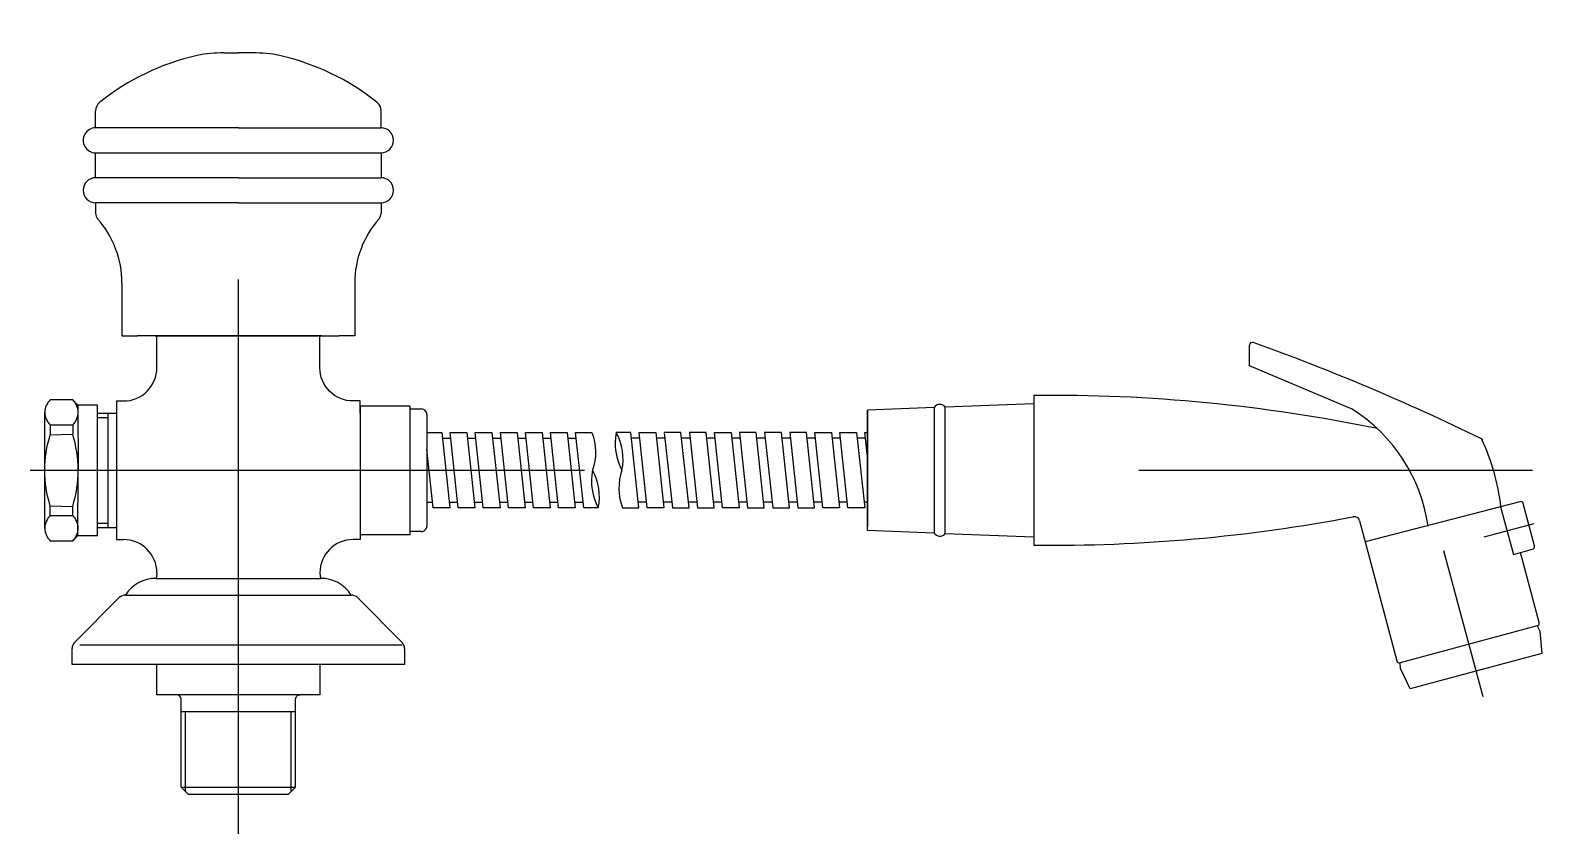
# Model space of a CAD drawing. Extents: x -651.246 to -650.974, y 0.4 to 0.545.
import ezdxf

# ---------------------------------------------------------------- set-up
doc = ezdxf.new("R2010")
doc.units = 0
doc.header["$LTSCALE"] = 0.2
doc.header["$MEASUREMENT"] = 0
doc.linetypes.add('AXES', pattern=[0.5400000065565109, 0.300000011920929, -0.07999999821186066, 0.07999999821186066, -0.07999999821186066])
doc.linetypes.add('CONTINU', pattern=[0])
doc.layers.get('0').update_dxf_attribs({"linetype": 'CONTINUOUS'})
doc.layers.add('DECA_EIXOS', color=5, linetype='AXES')

msp = doc.modelspace()

# ---------------------------------------------------------------- linework, layer by layer
at = {"linetype": 'CONTINU'}
for p, q in [((-651.2236830200529, 0.4897080287522959), (-651.2086827805017, 0.4897080298003607)), ((-651.2216828394622, 0.4897080298003607), (-651.223683010072, 0.4897080287521953)), ((-651.2086827805017, 0.4897080298003607), (-651.1936827816518, 0.4897080287521338)), ((-651.0262928638341, 0.4842725501726235), (-651.0262928654349, 0.4880150880281772)), ((-651.0077928912889, 0.4764783217435658), (-651.0262928638341, 0.4842725501726235)), ((-651.2385640831069, 0.4781391824891551), (-651.2376142734014, 0.4771891398481869)), ((-651.2306827814386, 0.477939170817516), (-651.2306827814386, 0.4529391624519435)), ((-651.1866827755493, 0.4757691715208924), (-651.1866827755493, 0.477939170817516)), ((-651.0651827397112, 0.4774480434382399), (-651.0811827454514, 0.4768326541541222)), ((-651.0651827758504, 0.4789390980571951), (-651.0651827524202, 0.4519391748080041)), ((-651.243582798926, 0.4549935371185839), (-651.243582798926, 0.4758847941429615)), ((-651.1776827733407, 0.4769959594985423), (-651.1866827755493, 0.4769959594985423)), ((-651.1866827755493, 0.4769959594985423), (-651.1866827755493, 0.4538823697554451)), ((-651.1776827733407, 0.4538823697554451), (-651.1776827733407, 0.4769959594985423)), ((-651.1776827733407, 0.4764959589296837), (-651.1756827767899, 0.4764959623468116)), ((-651.1776827733407, 0.4564391483643295), (-651.1776827733407, 0.4744392752532534)), ((-651.1746827705556, 0.4754959576120524), (-651.174682774759, 0.455382394141322)), ((-651.0831827481437, 0.4767557335628237), (-651.0951827557731, 0.4762941965121874)), ((-651.0951827557731, 0.4762941965121874), (-651.0951827557731, 0.4552786638628136)), ((-651.0831827481437, 0.4767557335628237), (-651.0831827481437, 0.4541226122881061)), ((-651.0811828315794, 0.4540455758827988), (-651.0811827454514, 0.4768326541541222)), ((-651.0064306640407, 0.456337326664345), (-651.0054141674331, 0.4525437187546519)), ((-651.2306827814386, 0.4529391624519435), (-651.2293827964231, 0.4529391659654816)), ((-651.1866827755493, 0.4538823697554451), (-651.1776827733407, 0.4538823697554451)), ((-651.1756833886366, 0.4543823693204357), (-651.1776827733407, 0.4543823693204357)), ((-651.2233827900988, 0.4469391862199748), (-651.2234865815209, 0.4459391715536788)), ((-651.2234865815209, 0.4459391715536788), (-651.1938789875135, 0.4459391715536788)), ((-651.2382141749501, 0.434407815438332), (-651.2301515522684, 0.4424705857356161)), ((-651.2290200948856, 0.4429392623786388), (-651.1883454741487, 0.4429392623786388)), ((-651.18721404509, 0.4424706140598423), (-651.1791513758589, 0.434407801228034)), ((-651.2372679871141, 0.4339391408353143), (-651.1791513840939, 0.4339391408353143)), ((-651.2386827825095, 0.4304391569306643), (-651.2386827945191, 0.4332764463000072)), ((-651.1786827704685, 0.4332787400217012), (-651.1786827825094, 0.4304391569306643)), ((-651.1786827825094, 0.4304391569306643), (-651.2386827825095, 0.4304391569306643)), ((-651.2233827895967, 0.4249391366190665), (-651.2233827895967, 0.4304391569306643)), ((-651.1939827794376, 0.4304391569306643), (-651.1939827794376, 0.4249391366190665)), ((-651.1939827794376, 0.4249391366190665), (-651.2233827895967, 0.4249391366190665)), ((-651.219012799442, 0.4082691489338466), (-651.219012818834, 0.4241391384055606))]:
    msp.add_line(p, q, dxfattribs=at)
at = {"linetype": 'CONTINUOUS'}
msp.add_line((-651.2385640831069, 0.4781391824891551), (-651.242601362771, 0.4781391824891551), dxfattribs=at)
at = {"linetype": 'CONTINU'}
for points in [[(-651.2161288813131, 0.5402383752085017, 0.1146732802642686), (-651.2336794302349, 0.5318259207928293)], [(-651.2112740289436, 0.5407080536924312, 0.06144890271161707), (-651.2161288813131, 0.5402383752085017)], [(-651.2012371909944, 0.5402383693826975, 0.06119516549510045), (-651.2060918731186, 0.5407080593968815)], [(-651.1836790358707, 0.5318197936289607, 0.1147957318938476), (-651.2012371909944, 0.5402383693826975)], [(-651.2336794302349, 0.5318259207928293, 0.2283833671205408), (-651.2344332829963, 0.530261594494814)], [(-651.182932836158, 0.5302616070200513, 0.2276659435834649), (-651.1836790358707, 0.5318197936289607)], [(-651.2344332846276, 0.52720805162481, 1.00004640207157), (-651.2344334934322, 0.5227080500283089)], [(-651.1829334729867, 0.5227080500283089, 0.9999999999999999), (-651.1829334729867, 0.5272080516344988)], [(-651.2344334934322, 0.5182080413950428, 0.9999999999999999), (-651.2344334934322, 0.5137080397888529)], [(-651.1829334729867, 0.5137080397888529, 0.9999999999999999), (-651.1829334729867, 0.5182080413950428)], [(-651.2344337070048, 0.5117883503848157, 0.1826728556235118), (-651.234060727491, 0.51079852115991)], [(-651.2296837038597, 0.4992092077665566, 0.1828961157834483), (-651.234060727491, 0.51079852115991)], [(-651.1833082705077, 0.51079621231364, 0.1826899007154091), (-651.1876832625591, 0.4992211326928103)], [(-651.1833082705077, 0.51079621231364, 0.1826759516579479), (-651.1829332553984, 0.511788364326292)], [(-651.2306827814386, 0.477939170817516), (-651.2293828276288, 0.4779391652963744, 0.4142147808435432), (-651.2233828021456, 0.4839392327695913), (-651.2233828016433, 0.4897080298003607)], [(-651.1866827755493, 0.477939170817516), (-651.1879828948822, 0.477939170817516, -0.4142188120976209), (-651.1939828948824, 0.4839392099707846), (-651.1939827914841, 0.4897080298003607)], [(-651.2385643019882, 0.4736165463162985, 0.4340420355016603), (-651.2385640831069, 0.4781391824891551)], [(-651.2426013050995, 0.4590379008531266, -0.07622068521801986), (-651.2435828250266, 0.4654391664671796, -0.07619961774658818), (-651.2426018413337, 0.4718387242504651, 0.07619961774658818)], [(-651.237582813912, 0.4655125611737601, 0.0758691494257335), (-651.2385643019882, 0.4719436261334634)], [(-651.1437581466843, 0.4586411637946379), (-651.146390343436, 0.4586411640242698), (-651.147845064671, 0.472237095962823), (-651.1449157788026, 0.472237095962823, -0.1751938654082415), (-651.144791011351, 0.4654391664229763, 0.1751938654082415)], [(-651.1405204722568, 0.4722371706041261, 0.1773046680596208), (-651.1394876120878, 0.4654391501715617)], [(-651.1394876120878, 0.4654391501715617, 0.1751957412176047), (-651.1393628398495, 0.4586412368047025), (-651.1364335535972, 0.4586412368047025), (-651.1378882738283, 0.4722371687432557), (-651.1405204722568, 0.4722371706041261)], [(-651.1394876120878, 0.4654391501715617, 0.1773048822201931), (-651.1405204722568, 0.4722371706041261)], [(-650.9844434571124, 0.471101516439774, -0.07809737376403413), (-650.980992864357, 0.4588544683020796), (-650.9786893692223, 0.4502577225063071), (-650.9752337531831, 0.451183653889579, 0.4142037731330859), (-650.9748802133743, 0.4517960207847259), (-650.9769248920793, 0.4594268384075125, 0.4142053477921198), (-650.9775372505371, 0.459780396631865), (-651.0054141674331, 0.4525437187546519)], [(-650.9842014150356, 0.4708526966628275, 0.176366969053203), (-650.9844434571124, 0.471101516439774)], [(-651.2385643019882, 0.4589347067124893, 0.07586912241849204), (-651.237582813912, 0.4655125611737601)], [(-651.144791011351, 0.4654391664229763, 0.1773045608150544), (-651.1437581466843, 0.4586411637946379)], [(-651.1437581466843, 0.4586411637946379, 0.1773045695698806), (-651.144791011351, 0.4654391664229763)], [(-651.2426012069155, 0.4572617260133139, 0.4340351008751055), (-651.2426015074132, 0.4527392840176381), (-651.2385640229809, 0.452739204993756)], [(-651.2385640229809, 0.452739204993756, 0.4340348437298808), (-651.2385643073786, 0.4572617899846655)], [(-651.1866827755493, 0.4551091768065877), (-651.1866827755493, 0.4529391624519435), (-651.1879827806423, 0.4529392608310112, 0.414212704349349), (-651.1939828818321, 0.4469391772182713), (-651.1938789875135, 0.4459391715536788)], [(-651.083182753213, 0.4541226124830843, 0.537393157847602), (-651.0811827538992, 0.4540456839888509)], [(-651.0054141674331, 0.4525437187546519), (-650.9997173452189, 0.431089675330637, 0.4156431306520223), (-650.9991043782599, 0.4307337104267316)], [(-650.9743766393411, 0.4373594370680584, 0.414212665348282), (-650.9740230261609, 0.4379717739928685), (-650.9774071013964, 0.4506013058235207)], [(-651.1883454741487, 0.4429392623786388, 0.2679433752068242), (-651.1938789875135, 0.4459391715536788)], [(-651.1983527776233, 0.4082691489338466), (-651.1983528781327, 0.4241390986806959, -0.4142382892810837), (-651.1975527831379, 0.4249392612241866, 0.4142382892810837)]]:
    msp.add_lwpolyline(points, format="xyb", dxfattribs=at)
for points in [[(-651.2112740289436, 0.5407080536924312), (-651.2086827925482, 0.5407080617233755)], [(-651.2060918731186, 0.5407080593968815), (-651.2086827925482, 0.5407080617233755)], [(-651.2344332846276, 0.52720805162481), (-651.2344332829963, 0.530261594494814)], [(-651.1829334729867, 0.5272080516344988), (-651.1829332641821, 0.5304767752122744)], [(-651.2086830254456, 0.5272080483719277), (-651.2344332846276, 0.52720805162481)], [(-651.2086830254456, 0.5272080483719277), (-651.1829334729867, 0.5272080516344988)], [(-651.2344334934322, 0.5182080413950428), (-651.2344334934322, 0.5227080500283089)], [(-651.2344334934322, 0.5227080500283089), (-651.2086827925482, 0.5227080492754079)], [(-651.2086827925482, 0.5227080492754079), (-651.1829334729867, 0.5227080500283089)], [(-651.1829334729867, 0.5227080500283089), (-651.1829334729867, 0.5182080413950428)], [(-651.2086827925482, 0.518208046163416), (-651.2344334934322, 0.5182080413950428)], [(-651.2086827925482, 0.518208046163416), (-651.1829334729867, 0.5182080413950428)], [(-651.2344334934322, 0.5137080397888529), (-651.2344337070048, 0.5117883503848157)], [(-651.2086827925482, 0.5137080390359468), (-651.2344334934322, 0.5137080397888529)], [(-651.2086827925482, 0.5137080390359468), (-651.1829334729867, 0.5137080397888529)], [(-651.1829334729867, 0.5137080397888529), (-651.1829332553984, 0.511788364326292)], [(-651.2296837038597, 0.4992092077665566), (-651.2296837038597, 0.4897080298003607)], [(-651.1876832625591, 0.4992211326928103), (-651.1876832625593, 0.4897080298003607)], [(-651.2296837038597, 0.4897080298003607), (-651.2268836990678, 0.4897080298003607)], [(-651.2296837038597, 0.4897080298003607), (-651.2271216639783, 0.4897080298003607)], [(-651.2086827925482, 0.4897080298003607), (-651.2268836990678, 0.4897080298003607)], [(-651.1936827816518, 0.4897080287521338), (-651.2236827869833, 0.4897080287523122)], [(-651.2086827925482, 0.4897080298003607), (-651.190483267351, 0.4897080298003607)], [(-651.1956827295721, 0.4897080298003607), (-651.1936827816518, 0.4897080287521338)], [(-651.1876832625593, 0.4897080298003607), (-651.190483267351, 0.4897080298003607)], [(-651.1876832625593, 0.4897080298003607), (-651.1902452944096, 0.4897080298003607)], [(-651.2340827941409, 0.4757691715208924), (-651.2340827941409, 0.477189169964228), (-651.2376142734014, 0.4771891398481869)], [(-651.2376142734014, 0.4771891398481869), (-651.237582813912, 0.4655125611737601)], [(-651.2376143055252, 0.453689148247211), (-651.2340827941409, 0.453689148247211), (-651.2340827941409, 0.4757691715208924)], [(-651.2340827941409, 0.4757691715208924), (-651.2306827814386, 0.4757691715208924)], [(-651.2340827941409, 0.4749691830586822), (-651.2321828012149, 0.4749691830586822)], [(-651.2321828012149, 0.4551091768065877), (-651.2321828012149, 0.4757691715208924)], [(-651.083182753213, 0.4541226124830843), (-651.0951827557731, 0.4545841618539732), (-651.0951827557731, 0.4762941965121873)], [(-651.2426012535884, 0.4736166488809508), (-651.2426018413337, 0.4718387242504651)], [(-651.2426018413337, 0.4718387242504651), (-651.2385643019882, 0.4719436261334634)], [(-651.2426012535884, 0.4736166488809508), (-651.2385643019882, 0.4736165463162985)], [(-651.2385643019882, 0.4736165463162985), (-651.2385643019882, 0.4719436261334634)], [(-651.1746827739431, 0.472237095962823), (-651.1719822042882, 0.472237095962823), (-651.1705274067593, 0.4586411640242698), (-651.1735445120684, 0.4586411640242698), (-651.1746827739431, 0.4692787751583198)], [(-651.0951827557731, 0.4678847957196785), (-651.0956484742485, 0.4722371727587278), (-651.0951827557731, 0.4722371677393877)], [(-651.1718717225874, 0.4712045639794198), (-651.1703631429069, 0.4712045639794198)], [(-651.1673460084072, 0.4712045639794198), (-651.165837423629, 0.4712045639794198)], [(-651.1628203584746, 0.4712045639794198), (-651.1613117054334, 0.4712045639794198)], [(-651.1582946523255, 0.4712045639794198), (-651.1567860457809, 0.4712045639794198)], [(-651.153768918068, 0.4712045639794198), (-651.1522603437322, 0.4712045639794198)], [(-651.149243293463, 0.4712045639794198), (-651.1477345869856, 0.4712045639794198)], [(-651.1362691591636, 0.4712045639794198), (-651.137777789116, 0.4712045639794198)], [(-651.1317435383431, 0.4712045639794198), (-651.133252051383, 0.4712045639794198)], [(-651.1272177897679, 0.4712045639794198), (-651.1287263978987, 0.4712045639794198)], [(-651.1226920703524, 0.4712045639794198), (-651.1242007084724, 0.4712045639794198)], [(-651.118166432834, 0.4712045639794198), (-651.119674974766, 0.4712045639794198)], [(-651.1136407208553, 0.4712045639794198), (-651.1151493145863, 0.4712045639794198)], [(-651.1091150507633, 0.4712045639794198), (-651.1106236164682, 0.4712045639794198)], [(-651.1045893621089, 0.4712045639794198), (-651.1060979237752, 0.4712045639794198)], [(-651.1000636705886, 0.4712045639794198), (-651.101572234768, 0.4712045639794198)], [(-651.0955379805014, 0.4712045639794198), (-651.0970465446807, 0.4712045639794198)], [(-651.2376143055252, 0.453689148247211), (-651.237582813912, 0.4655125611737601)], [(-651.2426012069155, 0.4572617260133139), (-651.2426013050995, 0.4590379008531266)], [(-651.2426013050995, 0.4590379008531266), (-651.2385643019882, 0.4589347067124893)], [(-651.2385643073786, 0.4572617899846655), (-651.2385643019882, 0.4589347067124893)], [(-651.1746827739431, 0.4596737687881057), (-651.1736550018001, 0.4596737687881057)], [(-651.1706378980602, 0.4596737687881057), (-651.1691293036818, 0.4596737687881057)], [(-651.1661121837809, 0.4596737687881057), (-651.1646036436279, 0.4596737687881057)], [(-651.1615865486903, 0.4596737687881057), (-651.1600779104909, 0.4596737687881057)], [(-651.1570608276991, 0.4596737687881057), (-651.1555522193655, 0.4596737687881057)], [(-651.152535079925, 0.4596737687881057), (-651.1510265668852, 0.4596737687881057)], [(-651.1480094586304, 0.4596737687881057), (-651.1465008288433, 0.4596737687881057)], [(-651.1350353248052, 0.4596737687881057), (-651.1365440312825, 0.4596737687881057)], [(-651.1305097012041, 0.4596737687881057), (-651.1320182745359, 0.4596737687881057)], [(-651.1259839654408, 0.4596737687881057), (-651.127492573491, 0.4596737687881057)], [(-651.1214582608601, 0.4596737677842377), (-651.1229669129602, 0.4596737687881057)], [(-651.1169326098609, 0.4596737677842377), (-651.1184411923805, 0.4596737677842377)], [(-651.1124068983517, 0.4596737677842377), (-651.1139154752468, 0.4596737677842377)], [(-651.1078812126863, 0.4596737677842377), (-651.1093897793291, 0.4596737677842377)], [(-651.1033555245408, 0.4596737677842377), (-651.1048640892418, 0.4596737677842377)], [(-651.0988298344536, 0.4596737677842377), (-651.1003383999192, 0.4596737677842377)], [(-651.0951827517576, 0.4596737677842377), (-651.0958127110748, 0.4596737677842377)], [(-651.2426012069155, 0.4572617260133139), (-651.2385643073786, 0.4572617899846655)], [(-651.2340827941409, 0.4559091492069093), (-651.2321828012149, 0.4559091492069093)], [(-651.2385640229809, 0.452739204993756), (-651.2376143055252, 0.453689148247211)], [(-651.2340827941409, 0.4551091768065877), (-651.2306827814386, 0.4551091768065877)], [(-651.0811827538992, 0.4540456839888509), (-651.0651827477421, 0.4534302898312196)], [(-650.9743766393411, 0.4373594370680584), (-650.9991043782599, 0.4307337104267316)], [(-650.9743766393411, 0.4373594370680584), (-650.9739246099696, 0.4364453636459673), (-650.9735706059448, 0.4323990747553657), (-650.9854463637508, 0.4292169883265609), (-650.9973221237096, 0.4260348826747186), (-650.9990387059298, 0.4297160667678548), (-650.9991043782599, 0.4307337104267316)], [(-651.2190128161458, 0.4219391532832752), (-651.1991527801397, 0.4219391532832752)], [(-651.2182127808638, 0.4074691070474537), (-651.2182127808638, 0.4219391532832752)], [(-651.1991527801397, 0.4074691464174839), (-651.1991527801397, 0.4219391532832752)], [(-651.1991527801397, 0.4219391532832752), (-651.1983527776233, 0.4219391532832752)], [(-651.1983527776233, 0.4082691489338466), (-651.1996827903396, 0.4069391482639317), (-651.2176827947567, 0.4069391482639317), (-651.219012799442, 0.4082691489338466)], [(-651.219012799442, 0.4082691489338466), (-651.1983527776233, 0.4082691489338466)]]:
    msp.add_lwpolyline(points, dxfattribs=at)
for points in [[(-651.167456490108, 0.472237095962823), (-651.1660016925791, 0.4586411640242698), (-651.1690188139501, 0.4586411640242698), (-651.1704736275408, 0.472237095962823)], [(-651.1629308401754, 0.472237095962823), (-651.1614760587084, 0.4586411640242698), (-651.1644931559865, 0.4586411630204018), (-651.1659479053297, 0.472237095962823)], [(-651.1584051340261, 0.472237095962823), (-651.1569503364973, 0.4586411640242698), (-651.159967421729, 0.4586411640242698), (-651.161422187134, 0.472237095962823)], [(-651.1538793977609, 0.472237095962823), (-651.1524245861779, 0.4586411640242698), (-651.1554417316416, 0.4586411640242698), (-651.1568965291705, 0.472237095962823)], [(-651.1493537779443, 0.472237095962823), (-651.1478989663614, 0.4586411640242698), (-651.1509160797013, 0.4586411630204018), (-651.1523708230213, 0.472237095962823)], [(-651.1333625385669, 0.4722371697471237), (-651.1319077952469, 0.4586412368047025), (-651.1349248403238, 0.4586412368047025), (-651.1363796519069, 0.4722371687432557)], [(-651.1288368876303, 0.4722371717548598), (-651.1318540310864, 0.4722371687432557), (-651.1303992195034, 0.4586412368047025), (-651.1273820901015, 0.4586412368047025)], [(-651.124311197543, 0.4722371717548598), (-651.127328280767, 0.4722371687432557), (-651.1258734844929, 0.4586412358008345), (-651.1228564318869, 0.4586412358008345)], [(-651.1197854625326, 0.4722371697471237), (-651.1183307114326, 0.4586412358008345), (-651.1213477797868, 0.4586412358008345), (-651.1228025602499, 0.4722371687432557)], [(-651.1182769239322, 0.4722371687432557), (-651.1168221276582, 0.4586412358008345), (-651.1138049907273, 0.4586412358008345), (-651.1152598028123, 0.4722371677393877)], [(-651.1137512120108, 0.4722371687432557), (-651.1122964149838, 0.4586412358008345), (-651.1092792936129, 0.4586412358008345), (-651.1107341061997, 0.4722371677393877)], [(-651.1062084161125, 0.4722371687432557), (-651.1092255435066, 0.4722371687432557), (-651.1077707279081, 0.4586412358008345), (-651.1047536035256, 0.4586412358008345)], [(-651.101682727029, 0.4722371687432557), (-651.100227915446, 0.4586412358008345), (-651.1032450408323, 0.4586412358008345), (-651.1046998544231, 0.4722371677393877)], [(-651.0971570369417, 0.4722371687432557), (-651.0957022253587, 0.4586412358008345), (-651.098719350745, 0.4586412358008345), (-651.1001741643358, 0.4722371677393877)]]:
    msp.add_lwpolyline(points, close=True, dxfattribs=at)
for centre, radius, start, end in [((-651.0257947435155, 0.4880150882412493), 0.0004981219195363555, 70.31972811611381, 180.0000245083263), ((-651.1603354638443, 0.1118493639797138), 0.4000001338491613, 63.91335296630868, 70.31972811613038), ((-651.0619404868787, 0.1889571264696402), 0.2900000970406416, 78.31880950927743, 90.64059752505734), ((-651.1756827750813, 0.4754959578210408), 0.001000004525772286, 359.9999880259017, 90.00009789367408), ((-651.0237640640313, 0.4510830024198521), 0.03000001003868724, 8.178421020506503, 57.83412146301121), ((-651.1756827750809, 0.455382369454285), 0.001000000322074337, 269.9648458557623, 0.001414462577225038), ((-651.0619384959117, 0.7418982504780285), 0.2899772245603242, 269.3589631601726, 280.8036513219109), ((-651.0073965899714, 0.4560785067641581), 0.001000000322075031, 15.00004577638606, 100.8034362793272), ((-651.2293827964231, 0.4469391596411117), 0.006000006324369957, 0.0002538091794162203, 90), ((-651.2236552755188, 0.4396469336840774), 0.006294498794389521, 88.46427621370235, 148.4630323103986), ((-651.2290200948856, 0.4413391681271419), 0.001600094251496843, 90, 135.0010070800796), ((-651.1883454741487, 0.4413391681271419), 0.001600094251496938, 45.00042724609229, 90), ((-651.2370827918706, 0.4332764530725258), 0.00160000264853822, 135.0005244986516, 180.0002425225589), ((-651.1802827714803, 0.4332764514045788), 0.001600002648538828, 0.08195495605720221, 44.99884033203588), ((-651.2198128180252, 0.424139137428017), 0.0007999991910495278, 7.001147821162583e-05, 90)]:
    msp.add_arc(centre, radius, start, end, dxfattribs=at)
at = {"linetype": 'CONTINUOUS'}
for centre, radius, start, end in [((-651.2405184711049, 0.475877965968699), 0.003074335350128933, 132.6493383910478, 227.3534280669902), ((-651.0821572969435, 0.4761324753790981), 0.001200000386490139, 35.69583129884371, 148.7092168954297)]:
    msp.add_arc(centre, radius, start, end, dxfattribs=at)
at = {"layer": 'DECA_EIXOS'}
for points in [[(-651.2086827925482, 0.3998789001867223), (-651.2086827925482, 0.5448140586771054)], [(-651.2462224016674, 0.4654391664229763), (-650.9752553695637, 0.4654391664229763)], [(-650.9839812635969, 0.4534467482476928), (-650.9749701104222, 0.4558612747402058)], [(-650.9912698033122, 0.4509502739995509), (-650.9842178873397, 0.4246322702219227)]]:
    msp.add_lwpolyline(points, dxfattribs=at)

doc.saveas('drawing.dxf')
